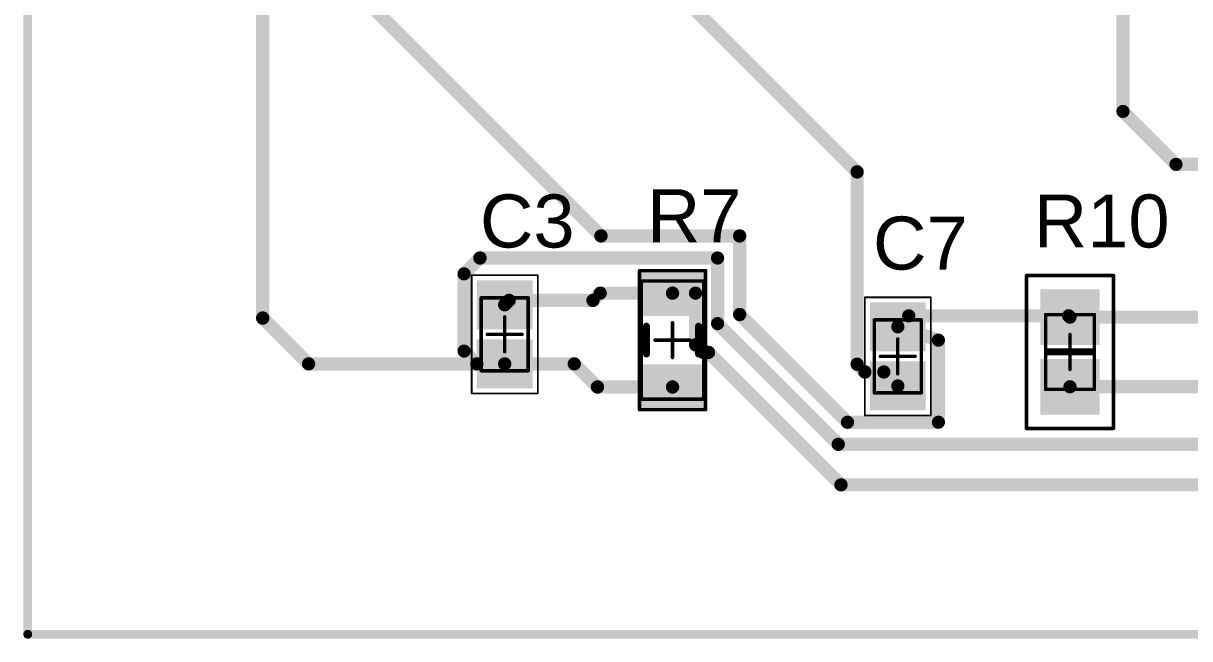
# Model space of a CAD drawing. Header units: millimetres. Extents: x 2.52 to 5.37, y 1.66 to 4.63.
# Drawn here: x 2.515 to 3.835, y 1.655 to 2.352 of the extents above; entities that cross this region are included whole.
import ezdxf

# ---------------------------------------------------------------- set-up
doc = ezdxf.new("R2010")
doc.units = ezdxf.units.MM
doc.header["$MEASUREMENT"] = 0
for name, color, linetype in [('Mechanical13', 56, 'Continuous'), ('Mechanical15', 56, 'Continuous'), ('Mechanical4', 56, 'Continuous'), ('TopLayer', 1, 'Continuous'), ('TopOverlay', 2, 'Continuous'), ('TopPaste', 8, 'Continuous'), ('TopSolder', 216, 'Continuous')]:
    doc.layers.add(name, color=color, linetype=linetype)
doc.styles.add('Arial', font='arial.ttf', dxfattribs={"height": 0.2})

# ---------------------------------------------------------------- blocks, each defined once
blk = doc.blocks.new('6_0805_M_23')
at = {"layer": 'TopLayer'}
for points in [[(-0.0669, -0.0295), (-0.0669, 0.0295), (-0.0118, 0.0295), (-0.0118, -0.0295)], [(0.0118, -0.0295), (0.0118, 0.0295), (0.0669, 0.0295), (0.0669, -0.0295)]]:
    blk.add_hatch(color=1, dxfattribs=at).paths.add_polyline_path(points)
at = {"layer": 'TopPaste'}
for points in [[(-0.0669, -0.0295), (-0.0669, 0.0295), (-0.0118, 0.0295), (-0.0118, -0.0295)], [(0.0118, -0.0295), (0.0118, 0.0295), (0.0669, 0.0295), (0.0669, -0.0295)]]:
    blk.add_hatch(color=8, dxfattribs=at).paths.add_polyline_path(points)
at = {"layer": 'TopSolder'}
for points in [[(-0.0709, -0.0335), (-0.0709, 0.0335), (-0.0078, 0.0335), (-0.0078, -0.0335)], [(0.0078, -0.0335), (0.0078, 0.0335), (0.0709, 0.0335), (0.0709, -0.0335)]]:
    blk.add_hatch(color=216, dxfattribs=at).paths.add_polyline_path(points)
at = {"layer": 'Mechanical13', "const_width": 0.00394}
for points in [[(-0.0423, -0.0276), (-0.0423, 0.0276)], [(0.0423, 0.0276), (-0.0423, 0.0276)], [(0.0423, -0.0276), (0.0423, 0.0276)], [(0.0423, -0.0276), (-0.0423, -0.0276)]]:
    blk.add_lwpolyline(points, dxfattribs=at)
at = {"layer": 'Mechanical13', "const_width": 0.00197}
for points in [[(-0.0433, 0.0276, 1), (-0.0413, 0.0276, 1)], [(-0.0433, 0.0276, 1), (-0.0413, 0.0276, 1)], [(0.0413, 0.0276, 1), (0.0433, 0.0276, 1)], [(0.0413, 0.0276, 1), (0.0433, 0.0276, 1)], [(-0.0433, -0.0276, 1), (-0.0413, -0.0276, 1)], [(-0.0433, -0.0276, 1), (-0.0413, -0.0276, 1)], [(0.0413, -0.0276, 1), (0.0433, -0.0276, 1)], [(0.0413, -0.0276, 1), (0.0433, -0.0276, 1)]]:
    blk.add_lwpolyline(points, format="xyb", close=True, dxfattribs=at)
at = {"layer": 'Mechanical15', "const_width": 0.00394}
for points in [[(-0.0866, -0.0492), (-0.0866, 0.0492)], [(0.0866, 0.0492), (-0.0866, 0.0492)], [(0.0866, -0.0492), (0.0866, 0.0492)], [(0, -0.0197), (0, 0.0197)], [(0.0197, 0), (-0.0197, 0)], [(0.0866, -0.0492), (-0.0866, -0.0492)]]:
    blk.add_lwpolyline(points, dxfattribs=at)
at = {"layer": 'Mechanical15', "const_width": 0.00197}
for points in [[(-0.0876, 0.0492, 1), (-0.0856, 0.0492, 1)], [(-0.0876, 0.0492, 1), (-0.0856, 0.0492, 1)], [(0.0856, 0.0492, 1), (0.0876, 0.0492, 1)], [(0.0856, 0.0492, 1), (0.0876, 0.0492, 1)], [(-0.001, 0.0197, 1), (0.001, 0.0197, 1)], [(-0.0207, 0, 1), (-0.0187, 0, 1)], [(0.0187, 0, 1), (0.0207, 0, 1)], [(-0.001, -0.0197, 1), (0.001, -0.0197, 1)], [(-0.0876, -0.0492, 1), (-0.0856, -0.0492, 1)], [(-0.0876, -0.0492, 1), (-0.0856, -0.0492, 1)], [(0.0856, -0.0492, 1), (0.0876, -0.0492, 1)], [(0.0856, -0.0492, 1), (0.0876, -0.0492, 1)]]:
    blk.add_lwpolyline(points, format="xyb", close=True, dxfattribs=at)
at = {"layer": 'TopOverlay', "const_width": 0.00787}
blk.add_lwpolyline([(0, -0.0256), (0, 0.0256)], dxfattribs=at)
at = {"layer": 'TopOverlay', "const_width": 0.00394}
for points in [[(-0.002, 0.0256, 1), (0.002, 0.0256, 1)], [(-0.002, -0.0256, 1), (0.002, -0.0256, 1)]]:
    blk.add_lwpolyline(points, format="xyb", close=True, dxfattribs=at)
blk = doc.blocks.new('C1206_24')
at = {"layer": 'TopLayer'}
for points in [[(-0.0748, -0.0335), (-0.0748, 0.0335), (-0.0315, 0.0335), (-0.0315, -0.0335)], [(0.0315, -0.0335), (0.0315, 0.0335), (0.0748, 0.0335), (0.0748, -0.0335)]]:
    blk.add_hatch(color=1, dxfattribs=at).paths.add_polyline_path(points)
at = {"layer": 'TopPaste'}
for points in [[(-0.0748, -0.0335), (-0.0748, 0.0335), (-0.0315, 0.0335), (-0.0315, -0.0335)], [(0.0315, -0.0335), (0.0315, 0.0335), (0.0748, 0.0335), (0.0748, -0.0335)]]:
    blk.add_hatch(color=8, dxfattribs=at).paths.add_polyline_path(points)
at = {"layer": 'TopSolder'}
for points in [[(-0.0788, -0.0375), (-0.0788, 0.0375), (-0.0275, 0.0375), (-0.0275, -0.0375)], [(0.0275, -0.0375), (0.0275, 0.0375), (0.0788, 0.0375), (0.0788, -0.0375)]]:
    blk.add_hatch(color=216, dxfattribs=at).paths.add_polyline_path(points)
at = {"layer": 'Mechanical13', "const_width": 0.00394}
for points in [[(0.0669, 0.0354), (-0.0669, 0.0354)], [(-0.0669, -0.0354), (-0.0669, 0.0354)], [(0.0669, -0.0354), (0.0669, 0.0354)], [(0.0669, -0.0354), (-0.0669, -0.0354)]]:
    blk.add_lwpolyline(points, dxfattribs=at)
at = {"layer": 'Mechanical13', "const_width": 0.00197}
for points in [[(-0.0679, 0.0354, 1), (-0.0659, 0.0354, 1)], [(-0.0679, 0.0354, 1), (-0.0659, 0.0354, 1)], [(0.0659, 0.0354, 1), (0.0679, 0.0354, 1)], [(0.0659, 0.0354, 1), (0.0679, 0.0354, 1)], [(-0.0679, -0.0354, 1), (-0.0659, -0.0354, 1)], [(-0.0679, -0.0354, 1), (-0.0659, -0.0354, 1)], [(0.0659, -0.0354, 1), (0.0679, -0.0354, 1)], [(0.0659, -0.0354, 1), (0.0679, -0.0354, 1)]]:
    blk.add_lwpolyline(points, format="xyb", close=True, dxfattribs=at)
at = {"layer": 'Mechanical15', "const_width": 0.00394}
for points in [[(0.0787, 0.0374), (-0.0787, 0.0374)], [(-0.0787, -0.0374), (-0.0787, 0.0374)], [(0.0787, -0.0374), (0.0787, 0.0374)], [(0, -0.0197), (0, 0.0197)], [(0.0197, 0), (-0.0197, 0)], [(0.0787, -0.0374), (-0.0787, -0.0374)]]:
    blk.add_lwpolyline(points, dxfattribs=at)
at = {"layer": 'Mechanical15', "const_width": 0.00197}
for points in [[(-0.0797, 0.0374, 1), (-0.0778, 0.0374, 1)], [(-0.0797, 0.0374, 1), (-0.0778, 0.0374, 1)], [(0.0778, 0.0374, 1), (0.0797, 0.0374, 1)], [(0.0778, 0.0374, 1), (0.0797, 0.0374, 1)], [(-0.001, 0.0197, 1), (0.001, 0.0197, 1)], [(-0.0207, 0, 1), (-0.0187, 0, 1)], [(0.0187, 0, 1), (0.0207, 0, 1)], [(-0.001, -0.0197, 1), (0.001, -0.0197, 1)], [(-0.0797, -0.0374, 1), (-0.0778, -0.0374, 1)], [(-0.0797, -0.0374, 1), (-0.0778, -0.0374, 1)], [(0.0778, -0.0374, 1), (0.0797, -0.0374, 1)], [(0.0778, -0.0374, 1), (0.0797, -0.0374, 1)]]:
    blk.add_lwpolyline(points, format="xyb", close=True, dxfattribs=at)
at = {"layer": 'TopOverlay', "const_width": 0.00787}
for points in [[(0.0157, 0.0295), (-0.0157, 0.0295)], [(0.0157, -0.0295), (-0.0157, -0.0295)]]:
    blk.add_lwpolyline(points, dxfattribs=at)
at = {"layer": 'TopOverlay', "const_width": 0.00394}
for points in [[(-0.0177, 0.0295, 1), (-0.0138, 0.0295, 1)], [(0.0138, 0.0295, 1), (0.0177, 0.0295, 1)], [(-0.0177, -0.0295, 1), (-0.0138, -0.0295, 1)], [(0.0138, -0.0295, 1), (0.0177, -0.0295, 1)]]:
    blk.add_lwpolyline(points, format="xyb", close=True, dxfattribs=at)
blk = doc.blocks.new('CAPC2013X70X45NL10T25_35')
at = {"layer": 'TopLayer'}
for points in [[(-0.0571, -0.0276), (-0.0571, 0.0276), (-0.0098, 0.0276), (-0.0098, -0.0276)], [(0.0098, -0.0276), (0.0098, 0.0276), (0.0571, 0.0276), (0.0571, -0.0276)]]:
    blk.add_hatch(color=1, dxfattribs=at).paths.add_polyline_path(points)
at = {"layer": 'TopPaste'}
for points in [[(-0.0571, -0.0276), (-0.0571, 0.0276), (-0.0098, 0.0276), (-0.0098, -0.0276)], [(0.0098, -0.0276), (0.0098, 0.0276), (0.0571, 0.0276), (0.0571, -0.0276)]]:
    blk.add_hatch(color=8, dxfattribs=at).paths.add_polyline_path(points)
at = {"layer": 'TopSolder'}
for points in [[(-0.0611, -0.0316), (-0.0611, 0.0316), (-0.0058, 0.0316), (-0.0058, -0.0316)], [(0.0058, -0.0316), (0.0058, 0.0316), (0.0611, 0.0316), (0.0611, -0.0316)]]:
    blk.add_hatch(color=216, dxfattribs=at).paths.add_polyline_path(points)
at = {"layer": 'Mechanical13', "const_width": 0.00394}
for points in [[(0.0413, 0.0266), (-0.0413, 0.0266)], [(-0.0413, -0.0266), (-0.0413, 0.0266)], [(0.0413, -0.0266), (0.0413, 0.0266)], [(0.0413, -0.0266), (-0.0413, -0.0266)]]:
    blk.add_lwpolyline(points, dxfattribs=at)
at = {"layer": 'Mechanical13', "const_width": 0.00197}
for points in [[(-0.0423, 0.0266, 1), (-0.0404, 0.0266, 1)], [(-0.0423, 0.0266, 1), (-0.0404, 0.0266, 1)], [(0.0404, 0.0266, 1), (0.0423, 0.0266, 1)], [(0.0404, 0.0266, 1), (0.0423, 0.0266, 1)], [(-0.0423, -0.0266, 1), (-0.0404, -0.0266, 1)], [(-0.0423, -0.0266, 1), (-0.0404, -0.0266, 1)], [(0.0404, -0.0266, 1), (0.0423, -0.0266, 1)], [(0.0404, -0.0266, 1), (0.0423, -0.0266, 1)]]:
    blk.add_lwpolyline(points, format="xyb", close=True, dxfattribs=at)
at = {"layer": 'Mechanical15'}
for points, const_width in [([(0.0669, 0.0374), (-0.0669, 0.0374)], 0.00197), ([(-0.0669, -0.0374), (-0.0669, 0.0374)], 0.00197), ([(0.0669, -0.0374), (0.0669, 0.0374)], 0.00197), ([(0, -0.0197), (0, 0.0197)], 0.00394), ([(0.0197, 0), (-0.0197, 0)], 0.00394), ([(0.0669, -0.0374), (-0.0669, -0.0374)], 0.00197)]:
    blk.add_lwpolyline(points, dxfattribs=dict(at, const_width=const_width))
for points, const_width in [([(-0.0674, 0.0374, 1), (-0.0664, 0.0374, 1)], 0.000984), ([(-0.0674, 0.0374, 1), (-0.0664, 0.0374, 1)], 0.000984), ([(0.0664, 0.0374, 1), (0.0674, 0.0374, 1)], 0.000984), ([(0.0664, 0.0374, 1), (0.0674, 0.0374, 1)], 0.000984), ([(-0.001, 0.0197, 1), (0.001, 0.0197, 1)], 0.00197), ([(-0.0207, 0, 1), (-0.0187, 0, 1)], 0.00197), ([(0.0187, 0, 1), (0.0207, 0, 1)], 0.00197), ([(-0.001, -0.0197, 1), (0.001, -0.0197, 1)], 0.00197), ([(-0.0674, -0.0374, 1), (-0.0664, -0.0374, 1)], 0.000984), ([(-0.0674, -0.0374, 1), (-0.0664, -0.0374, 1)], 0.000984), ([(0.0664, -0.0374, 1), (0.0674, -0.0374, 1)], 0.000984), ([(0.0664, -0.0374, 1), (0.0674, -0.0374, 1)], 0.000984)]:
    blk.add_lwpolyline(points, format="xyb", close=True, dxfattribs=dict(at, const_width=const_width))
blk = doc.blocks.new('CAPC2013X70X45NL10T25_39')
at = {"layer": 'TopLayer'}
for points in [[(-0.0571, -0.0276), (-0.0571, 0.0276), (-0.0098, 0.0276), (-0.0098, -0.0276)], [(0.0098, -0.0276), (0.0098, 0.0276), (0.0571, 0.0276), (0.0571, -0.0276)]]:
    blk.add_hatch(color=1, dxfattribs=at).paths.add_polyline_path(points)
at = {"layer": 'TopPaste'}
for points in [[(-0.0571, -0.0276), (-0.0571, 0.0276), (-0.0098, 0.0276), (-0.0098, -0.0276)], [(0.0098, -0.0276), (0.0098, 0.0276), (0.0571, 0.0276), (0.0571, -0.0276)]]:
    blk.add_hatch(color=8, dxfattribs=at).paths.add_polyline_path(points)
at = {"layer": 'TopSolder'}
for points in [[(-0.0611, -0.0316), (-0.0611, 0.0316), (-0.0058, 0.0316), (-0.0058, -0.0316)], [(0.0058, -0.0316), (0.0058, 0.0316), (0.0611, 0.0316), (0.0611, -0.0316)]]:
    blk.add_hatch(color=216, dxfattribs=at).paths.add_polyline_path(points)
at = {"layer": 'Mechanical13', "const_width": 0.00394}
for points in [[(-0.0413, 0.0266), (0.0413, 0.0266)], [(-0.0413, 0.0266), (-0.0413, -0.0266)], [(0.0413, 0.0266), (0.0413, -0.0266)], [(-0.0413, -0.0266), (0.0413, -0.0266)]]:
    blk.add_lwpolyline(points, dxfattribs=at)
at = {"layer": 'Mechanical13', "const_width": 0.00197}
for points in [[(-0.0423, 0.0266, 1), (-0.0404, 0.0266, 1)], [(-0.0423, 0.0266, 1), (-0.0404, 0.0266, 1)], [(0.0404, 0.0266, 1), (0.0423, 0.0266, 1)], [(0.0404, 0.0266, 1), (0.0423, 0.0266, 1)], [(-0.0423, -0.0266, 1), (-0.0404, -0.0266, 1)], [(-0.0423, -0.0266, 1), (-0.0404, -0.0266, 1)], [(0.0404, -0.0266, 1), (0.0423, -0.0266, 1)], [(0.0404, -0.0266, 1), (0.0423, -0.0266, 1)]]:
    blk.add_lwpolyline(points, format="xyb", close=True, dxfattribs=at)
at = {"layer": 'Mechanical15'}
for points, const_width in [([(-0.0669, 0.0374), (0.0669, 0.0374)], 0.00197), ([(-0.0669, 0.0374), (-0.0669, -0.0374)], 0.00197), ([(0.0669, 0.0374), (0.0669, -0.0374)], 0.00197), ([(0, 0.0197), (0, -0.0197)], 0.00394), ([(-0.0197, 0), (0.0197, 0)], 0.00394), ([(-0.0669, -0.0374), (0.0669, -0.0374)], 0.00197)]:
    blk.add_lwpolyline(points, dxfattribs=dict(at, const_width=const_width))
for points, const_width in [([(-0.0674, 0.0374, 1), (-0.0664, 0.0374, 1)], 0.000984), ([(-0.0674, 0.0374, 1), (-0.0664, 0.0374, 1)], 0.000984), ([(0.0664, 0.0374, 1), (0.0674, 0.0374, 1)], 0.000984), ([(0.0664, 0.0374, 1), (0.0674, 0.0374, 1)], 0.000984), ([(-0.001, 0.0197, 1), (0.001, 0.0197, 1)], 0.00197), ([(-0.0207, 0, 1), (-0.0187, 0, 1)], 0.00197), ([(0.0187, 0, 1), (0.0207, 0, 1)], 0.00197), ([(-0.001, -0.0197, 1), (0.001, -0.0197, 1)], 0.00197), ([(-0.0674, -0.0374, 1), (-0.0664, -0.0374, 1)], 0.000984), ([(-0.0674, -0.0374, 1), (-0.0664, -0.0374, 1)], 0.000984), ([(0.0664, -0.0374, 1), (0.0674, -0.0374, 1)], 0.000984), ([(0.0664, -0.0374, 1), (0.0674, -0.0374, 1)], 0.000984)]:
    blk.add_lwpolyline(points, format="xyb", close=True, dxfattribs=dict(at, const_width=const_width))

msp = doc.modelspace()

# ---------------------------------------------------------------- linework, layer by layer
at = {"layer": 'Mechanical4', "const_width": 0.01}
for points in [[(2.52, 1.66), (2.52, 4.62)], [(2.52, 1.66), (5.36, 1.66)]]:
    msp.add_lwpolyline(points, dxfattribs=at)
at = {"layer": 'Mechanical4', "const_width": 0.005}
msp.add_lwpolyline([(2.5175, 1.66, 1), (2.5225, 1.66, 1)], format="xyb", close=True, dxfattribs=at)
msp.add_lwpolyline([(2.5175, 1.66, 1), (2.5225, 1.66, 1)], format="xyb", close=True, dxfattribs=at)
at = {"layer": 'TopLayer', "const_width": 0.015}
for points in [[(2.786, 2.0181), (2.786, 3.8832)], [(3.76, 2.2521), (3.76, 2.6707)], [(2.901, 2.3792), (3.169, 2.1111)], [(3.2615, 2.3811), (3.459, 2.1836)], [(3.76, 2.2521), (3.82, 2.1921)], [(3.82, 2.1921), (3.93, 2.1921)], [(3.459, 1.9658), (3.459, 2.1836)], [(3.169, 2.1111), (3.326, 2.1111)], [(3.326, 2.0221), (3.326, 2.1111)], [(3.014, 2.0682), (3.032, 2.0861)], [(3.032, 2.0861), (3.301, 2.0861)], [(3.301, 2.0118), (3.301, 2.0861)], [(3.014, 1.9807), (3.014, 2.0682)], [(3.16, 2.0381), (3.1681, 2.0463)], [(3.1681, 2.0463), (3.25, 2.0463)], [(3.25, 2.0463), (3.276, 2.0463)], [(3.276, 1.9879), (3.276, 2.0463)], [(3.06, 2.0332), (3.065, 2.0381)], [(3.065, 2.0381), (3.16, 2.0381)], [(2.786, 2.0181), (2.8379, 1.9662)], [(3.326, 2.0221), (3.4481, 1.9001)], [(3.505, 2.0082), (3.5175, 2.0206)], [(3.5175, 2.0206), (3.6984, 2.0206)], [(3.6984, 2.0206), (3.7, 2.0191)], [(3.7, 2.0191), (3.9176, 2.0191)], [(3.301, 2.0118), (3.4377, 1.8751)], [(3.505, 2.0082), (3.551, 1.9931)], [(3.276, 1.9879), (3.2848, 1.9792)], [(3.551, 1.9001), (3.551, 1.9931)], [(3.014, 1.9807), (3.0284, 1.9662)], [(3.2848, 1.9792), (3.2907, 1.9792)], [(3.2907, 1.9792), (3.4407, 1.8292)], [(2.8379, 1.9662), (3.0284, 1.9662)], [(3.0284, 1.9662), (3.06, 1.9662)], [(3.06, 1.9662), (3.1388, 1.9662)], [(3.1388, 1.9662), (3.165, 1.94)], [(3.459, 1.9658), (3.4678, 1.957)], [(3.4678, 1.957), (3.4892, 1.957)], [(3.4892, 1.957), (3.505, 1.9412)], [(3.165, 1.94), (3.25, 1.94)], [(3.7, 1.9403), (3.9206, 1.9403)], [(3.4481, 1.9001), (3.551, 1.9001)], [(3.4377, 1.8751), (3.9359, 1.8751)], [(3.4407, 1.8292), (4.917, 1.8292)]]:
    msp.add_lwpolyline(points, dxfattribs=at)
at = {"layer": 'TopLayer', "const_width": 0.0075}
for points in [[(3.7563, 2.2521, 1), (3.7637, 2.2521, 1)], [(3.7563, 2.2521, 1), (3.7637, 2.2521, 1)], [(3.8163, 2.1921, 1), (3.8237, 2.1921, 1)], [(3.8163, 2.1921, 1), (3.8237, 2.1921, 1)], [(3.4552, 2.1836, 1), (3.4628, 2.1836, 1)], [(3.4552, 2.1836, 1), (3.4628, 2.1836, 1)], [(3.1652, 2.1111, 1), (3.1728, 2.1111, 1)], [(3.1652, 2.1111, 1), (3.1728, 2.1111, 1)], [(3.3222, 2.1111, 1), (3.3298, 2.1111, 1)], [(3.3222, 2.1111, 1), (3.3298, 2.1111, 1)], [(3.0282, 2.0861, 1), (3.0358, 2.0861, 1)], [(3.0282, 2.0861, 1), (3.0358, 2.0861, 1)], [(3.2973, 2.0861, 1), (3.3047, 2.0861, 1)], [(3.2973, 2.0861, 1), (3.3047, 2.0861, 1)], [(3.0103, 2.0682, 1), (3.0177, 2.0682, 1)], [(3.0103, 2.0682, 1), (3.0177, 2.0682, 1)], [(3.1644, 2.0463, 1), (3.1719, 2.0463, 1)], [(3.1644, 2.0463, 1), (3.1719, 2.0463, 1)], [(3.2462, 2.0463, 1), (3.2538, 2.0463, 1)], [(3.2462, 2.0463, 1), (3.2538, 2.0463, 1)], [(3.2723, 2.0463, 1), (3.2797, 2.0463, 1)], [(3.2723, 2.0463, 1), (3.2797, 2.0463, 1)], [(3.0562, 2.0332, 1), (3.0638, 2.0332, 1)], [(3.0612, 2.0381, 1), (3.0688, 2.0381, 1)], [(3.0612, 2.0381, 1), (3.0688, 2.0381, 1)], [(3.1562, 2.0381, 1), (3.1637, 2.0381, 1)], [(3.1562, 2.0381, 1), (3.1637, 2.0381, 1)], [(2.7822, 2.0181, 1), (2.7898, 2.0181, 1)], [(2.7822, 2.0181, 1), (2.7898, 2.0181, 1)], [(3.3222, 2.0221, 1), (3.3298, 2.0221, 1)], [(3.3222, 2.0221, 1), (3.3298, 2.0221, 1)], [(3.5137, 2.0206, 1), (3.5212, 2.0206, 1)], [(3.5137, 2.0206, 1), (3.5212, 2.0206, 1)], [(3.6947, 2.0206, 1), (3.7022, 2.0206, 1)], [(3.6947, 2.0206, 1), (3.7022, 2.0206, 1)], [(3.6963, 2.0191, 1), (3.7037, 2.0191, 1)], [(3.6963, 2.0191, 1), (3.7037, 2.0191, 1)], [(3.2973, 2.0118, 1), (3.3047, 2.0118, 1)], [(3.2973, 2.0118, 1), (3.3047, 2.0118, 1)], [(3.5013, 2.0082, 1), (3.5088, 2.0082, 1)], [(3.5013, 2.0082, 1), (3.5088, 2.0082, 1)], [(3.2723, 1.9879, 1), (3.2797, 1.9879, 1)], [(3.2723, 1.9879, 1), (3.2797, 1.9879, 1)], [(3.5473, 1.9931, 1), (3.5547, 1.9931, 1)], [(3.5473, 1.9931, 1), (3.5547, 1.9931, 1)], [(3.0103, 1.9807, 1), (3.0177, 1.9807, 1)], [(3.0103, 1.9807, 1), (3.0177, 1.9807, 1)], [(3.281, 1.9792, 1), (3.2885, 1.9792, 1)], [(3.281, 1.9792, 1), (3.2885, 1.9792, 1)], [(3.287, 1.9792, 1), (3.2945, 1.9792, 1)], [(3.287, 1.9792, 1), (3.2945, 1.9792, 1)], [(2.8342, 1.9662, 1), (2.8417, 1.9662, 1)], [(2.8342, 1.9662, 1), (2.8417, 1.9662, 1)], [(3.0247, 1.9662, 1), (3.0322, 1.9662, 1)], [(3.0247, 1.9662, 1), (3.0322, 1.9662, 1)], [(3.0247, 1.9662, 1), (3.0322, 1.9662, 1)], [(3.0562, 1.9662, 1), (3.0638, 1.9662, 1)], [(3.0562, 1.9662, 1), (3.0638, 1.9662, 1)], [(3.135, 1.9662, 1), (3.1425, 1.9662, 1)], [(3.135, 1.9662, 1), (3.1425, 1.9662, 1)], [(3.4552, 1.9658, 1), (3.4628, 1.9658, 1)], [(3.4552, 1.9658, 1), (3.4628, 1.9658, 1)], [(3.464, 1.957, 1), (3.4715, 1.957, 1)], [(3.464, 1.957, 1), (3.4715, 1.957, 1)], [(3.4855, 1.957, 1), (3.493, 1.957, 1)], [(3.4855, 1.957, 1), (3.493, 1.957, 1)], [(3.1612, 1.94, 1), (3.1688, 1.94, 1)], [(3.1612, 1.94, 1), (3.1688, 1.94, 1)], [(3.2462, 1.94, 1), (3.2538, 1.94, 1)], [(3.5013, 1.9412, 1), (3.5088, 1.9412, 1)], [(3.6963, 1.9403, 1), (3.7037, 1.9403, 1)], [(3.4443, 1.9001, 1), (3.4518, 1.9001, 1)], [(3.4443, 1.9001, 1), (3.4518, 1.9001, 1)], [(3.5473, 1.9001, 1), (3.5547, 1.9001, 1)], [(3.5473, 1.9001, 1), (3.5547, 1.9001, 1)], [(3.4339, 1.8751, 1), (3.4414, 1.8751, 1)], [(3.4339, 1.8751, 1), (3.4414, 1.8751, 1)], [(3.437, 1.8292, 1), (3.4445, 1.8292, 1)], [(3.437, 1.8292, 1), (3.4445, 1.8292, 1)]]:
    msp.add_lwpolyline(points, format="xyb", close=True, dxfattribs=at)

# ---------------------------------------------------------------- block references
for name, p, rotation in [('C1206_24', (3.25, 1.9931), 270), ('CAPC2013X70X45NL10T25_39', (3.06, 1.9997), 90), ('6_0805_M_23', (3.7, 1.9797), 270), ('CAPC2013X70X45NL10T25_35', (3.505, 1.9747), 270)]:
    msp.add_blockref(name, p, dxfattribs=dict(rotation=rotation))

# ---------------------------------------------------------------- texts
at = {"layer": 'TopOverlay', "style": 'Arial'}
for s, p in [('C3', (3.032, 2.098)), ('R7', (3.221, 2.104)), ('R10', (3.659, 2.098)), ('C7', (3.477, 2.073))]:
    msp.add_text(s, height=0.06, dxfattribs=at).set_placement(p)

doc.saveas('drawing.dxf')
